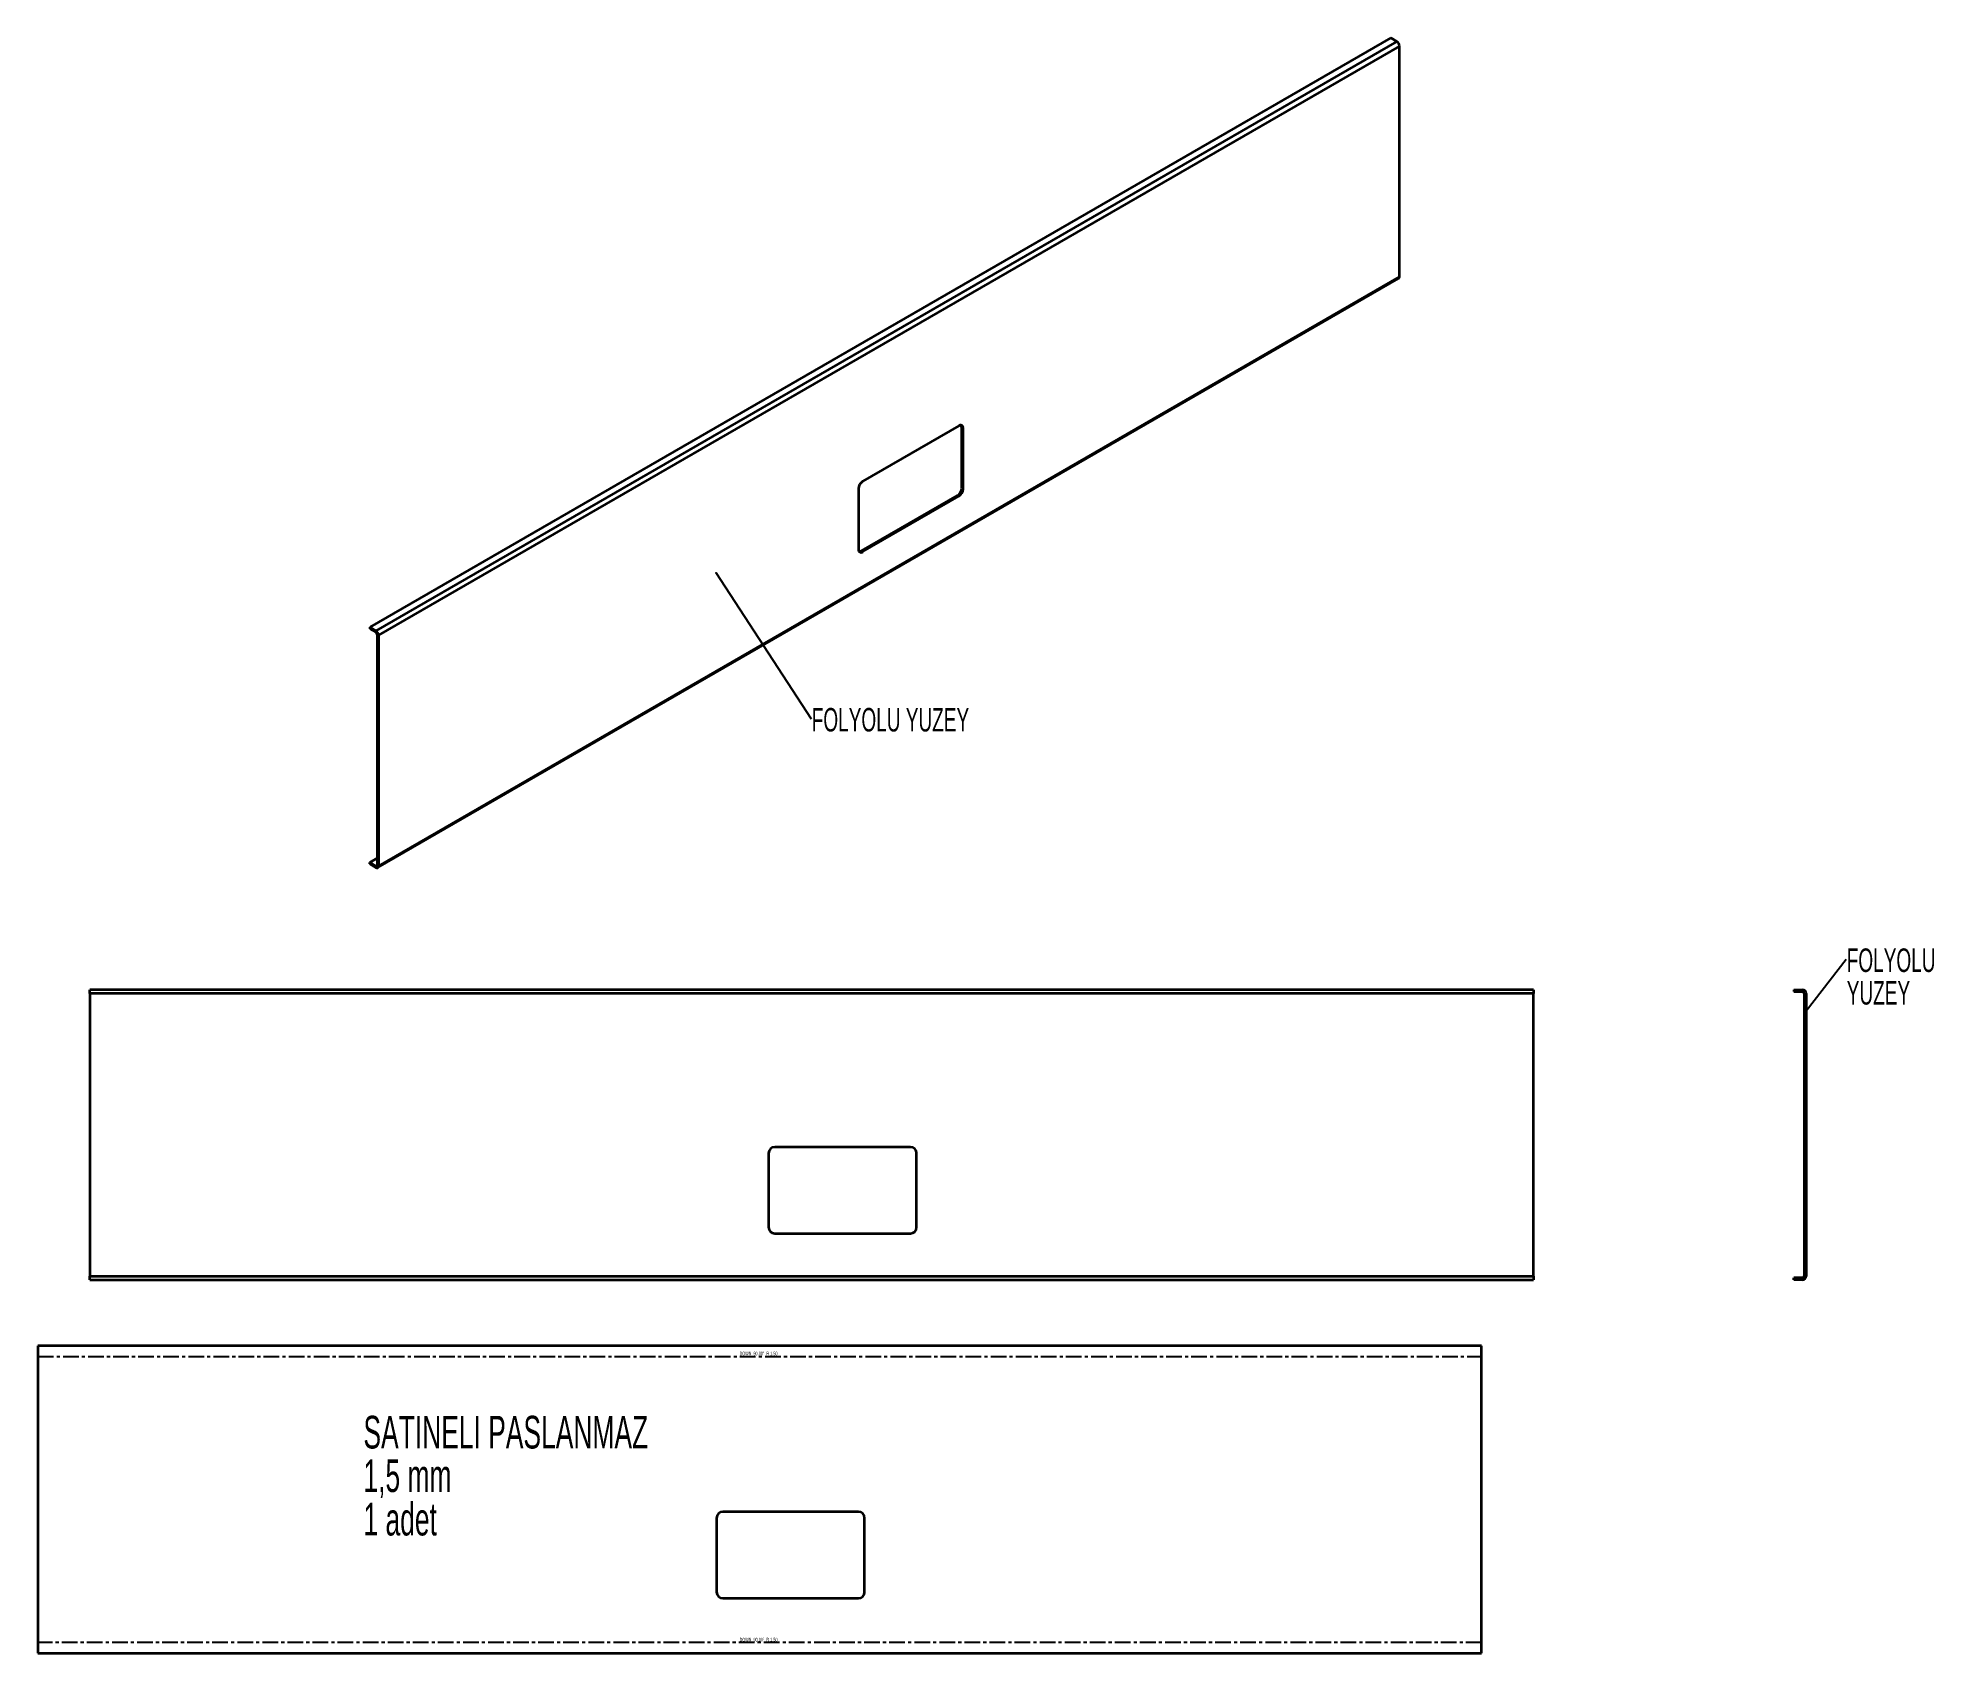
# Model space of a CAD drawing. Header units: millimetres. Extents: x -699 to 838, y -17 to 1292.
import ezdxf

# ---------------------------------------------------------------- set-up
doc = ezdxf.new("R2010")
doc.units = ezdxf.units.MM
doc.linetypes.add('CENTERX2', pattern=[20.32, 12.7, -2.54, 2.54, -2.54])
doc.styles.add('SLDTEXTSTYLE0', font='TXT', dxfattribs={"width": 0.605})
doc.dimstyles.new('SLDDIMSTYLE0', dxfattribs={"dimtxt": 0.18, "dimasz": 3, "dimexe": 0, "dimexo": 0.0625, "dimgap": 0, "dimtad": 0, "dimtih": 1, "dimtoh": 1, "dimdec": 0, "dimrnd": 1e-09, "dimzin": 0, "dimdsep": 46, "dimtxsty": 'Standard', "dimsah": 1, "dimcen": 0.09, "dimadec": 0, "dimazin": 0, "dimtfac": 3, "dimtdec": 0, "dimtofl": 0, "dimtmove": 0, "dimatfit": 3, "dimfxl": 1, "dimfrac": 2, "dimtolj": 1, "dimtzin": 0, "dimarcsym": 0})
doc.dimstyles.new('SLDDIMSTYLE1', dxfattribs={"dimtxt": 0.18, "dimasz": 1, "dimexe": 0, "dimexo": 0.0625, "dimgap": 0, "dimtad": 0, "dimtih": 1, "dimtoh": 1, "dimdec": 0, "dimrnd": 1e-09, "dimzin": 0, "dimdsep": 46, "dimtxsty": 'Standard', "dimblk1": 'DOT', "dimblk2": 'DOT', "dimsah": 1, "dimcen": 0.09, "dimadec": 0, "dimazin": 0, "dimtfac": 1, "dimtdec": 0, "dimtofl": 0, "dimtmove": 0, "dimatfit": 3, "dimldrblk": 'DOT', "dimfxl": 1, "dimfrac": 2, "dimtolj": 1, "dimtzin": 0, "dimarcsym": 0})

# ---------------------------------------------------------------- blocks, each defined once
blk = doc.blocks.new('SW_NOTE_0')
at = {"color": 0, "linetype": 'Continuous', "lineweight": 0, "attachment_point": 1, "style": 'SLDTEXTSTYLE0'}
for s, insert, char_height in [('SATINELI PASLANMAZ', (0, 34.1), 26.458), ('1,5 mm', (0, -1.2), 26.46), ('1 adet', (0, -36.4), 26.46)]:
    blk.add_mtext(s, dxfattribs=dict(at, insert=insert, char_height=char_height))
blk = doc.blocks.new('SW_NOTE_0_1')
at = {"color": 0, "linetype": 'Continuous', "lineweight": 0, "char_height": 19.05, "attachment_point": 1, "style": 'SLDTEXTSTYLE0'}
for s, insert in [('FOLYOLU', (0.5, 8.7)), ('YUZEY', (0.5, -17.7))]:
    blk.add_mtext(s, dxfattribs=dict(at, insert=insert))
blk = doc.blocks.new('SW_NOTE_0_2')
at = {"color": 0, "linetype": 'Continuous', "lineweight": 0, "insert": (0.4, 8.7), "char_height": 19.05, "attachment_point": 1, "style": 'SLDTEXTSTYLE0'}
blk.add_mtext('FOLYOLU YUZEY', dxfattribs=at)
blk = doc.blocks.new('_Dot')
at = {"color": 0, "linetype": 'ByBlock', "lineweight": -2}
blk.add_line((-0.5, 0), (-1, 0), dxfattribs=at)
at = {"color": 0, "linetype": 'ByBlock', "const_width": 0.5}
blk.add_lwpolyline([(-0.25, 0, 1), (0.25, 0, 1)], format="xyb", close=True, dxfattribs=at)

msp = doc.modelspace()

# ---------------------------------------------------------------- linework, layer by layer
at = {"color": 7, "linetype": 'Continuous', "lineweight": 35}
for p, q in [((397.2, 1292.2), (-430.1, 814.7)), ((402.1, 1289.4), (397.2, 1292.2)), ((402.1, 1289.4), (-425.2, 811.8)), ((404.3, 1285.7), (-423.1, 808.1)), ((404.3, 1098.7), (404.3, 1285.7)), ((-423.7, 619.8), (403.6, 1097.4)), ((-423.1, 621.1), (404.3, 1098.7)), ((47.2, 977.9), (-30.6, 933)), ((49.6, 976.5), (50.7, 975.9)), ((49.6, 927.5), (49.6, 976.5)), ((50.7, 926.9), (50.7, 975.9)), ((-34.1, 926.9), (-34.1, 877.9)), ((49.6, 927.5), (50.7, 926.9)), ((-31.7, 876.5), (46.1, 921.4)), ((-30.6, 875.9), (47.2, 920.8)), ((46.1, 921.4), (47.2, 920.8)), ((-31.7, 876.5), (-30.6, 875.9)), ((-430.1, 814.7), (-425.2, 811.8)), ((-430.1, 814.7), (-430.1, 813.4)), ((-430.1, 813.4), (-425.2, 810.6)), ((-425.2, 810.6), (-425.2, 811.8)), ((-424.1, 808.7), (-423.1, 808.1)), ((-424.1, 808.7), (-424.1, 621.7)), ((-423.1, 808.1), (-423.1, 621.1)), ((-430.1, 624), (-424.1, 627.5)), ((-425.2, 621.1), (-430.1, 624)), ((-430.1, 622.8), (-430.1, 624)), ((-425.2, 619.9), (-430.1, 622.8)), ((-424.1, 621.7), (-425.2, 621.1)), ((-425.2, 621.1), (-425.2, 619.9)), ((-424.1, 621.7), (-423.1, 621.1)), ((-657, 517.8), (-657, 520.8)), ((513, 520.8), (-657, 520.8)), ((513, 517.8), (-657, 517.8)), ((-657, 517.8), (-657, 288.8)), ((513, 520.8), (513, 517.8)), ((513, 288.8), (513, 517.8)), ((723.9, 520.8), (723.9, 519.3)), ((723.9, 520.8), (730.9, 520.8)), ((723.9, 519.3), (730.9, 519.3)), ((730.9, 519.3), (730.9, 520.8)), ((732.4, 517.8), (732.4, 288.8)), ((732.4, 517.8), (733.9, 517.8)), ((733.9, 517.8), (733.9, 288.8)), ((-107, 388.3), (-107, 328.3)), ((8, 393.3), (-102, 393.3)), ((13, 328.3), (13, 388.3)), ((-102, 323.3), (8, 323.3)), ((-657, 288.8), (513, 288.8)), ((-657, 285.8), (-657, 288.8)), ((-657, 285.8), (513, 285.8)), ((513, 288.8), (513, 285.8)), ((723.9, 285.8), (723.9, 287.3)), ((730.9, 287.3), (723.9, 287.3)), ((730.9, 285.8), (723.9, 285.8)), ((730.9, 287.3), (730.9, 285.8)), ((732.4, 288.8), (733.9, 288.8)), ((-699.1, 232.2), (-699.1, -16.8)), ((470.9, 232.2), (-699.1, 232.2)), ((470.9, -16.8), (470.9, 232.2)), ((-149.1, 92.7), (-149.1, 32.7)), ((-34.1, 97.7), (-144.1, 97.7)), ((-29.1, 32.7), (-29.1, 92.7)), ((-144.1, 27.7), (-34.1, 27.7)), ((-699.1, -16.8), (470.9, -16.8))]:
    msp.add_line(p, q, dxfattribs=at)
at = {"color": 7, "linetype": 'CENTERX2'}
for p, q in [((-699.1, 223.7), (470.9, 223.7)), ((470.9, -8.3), (-699.1, -8.3))]:
    msp.add_line(p, q, dxfattribs=at)
at = {"color": 7, "linetype": 'Continuous', "lineweight": 35}
for centre, radius, start, end in [((399.7, 1285.5), 4.61, 2.6055, 57.3945), ((402.8, 1098.5), 1.44, 304.0564, 7.2558), ((48.5, 976.2), 2.18, 350.786, 129.2033), ((46.7, 976.6), 2.93, 357.0347, 36.1924), ((-26.5, 926.5), 7.68, 122.6055, 177.3945), ((42, 927.8), 7.68, 302.6055, 357.3945), ((43, 927.2), 7.68, 302.6055, 357.3945), ((-32, 877.5), 2.18, 170.786, 309.2033), ((-33.3, 878.9), 2.93, 263.8104, 302.9622), ((-427.7, 807.9), 4.61, 2.6055, 57.3945), ((-426.4, 808.6), 2.31, 2.6055, 57.3945), ((-424.8, 621.6), 0.655, 230.7967, 9.214), ((-424.4, 620.9), 1.31, 230.7967, 9.214), ((730.9, 517.8), 3, 0, 90), ((730.9, 517.8), 1.5, 0, 90), ((-102, 388.3), 5, 90, 180), ((8, 388.3), 5, 0, 90), ((-102, 328.3), 5, 180, 270), ((8, 328.3), 5, 270, 0), ((730.9, 288.8), 3, 270, 0), ((730.9, 288.8), 1.5, 270, 0), ((-144.1, 92.7), 5, 90, 180), ((-34.1, 92.7), 5, 0, 90), ((-144.1, 32.7), 5, 180, 270), ((-34.1, 32.7), 5, 270, 0)]:
    msp.add_arc(centre, radius, start, end, dxfattribs=at)

# ---------------------------------------------------------------- block references
at = {"color": 7, "linetype": 'Continuous', "lineweight": 0}
for name, p in [('SW_NOTE_0_2', (-72.4, 740.5)), ('SW_NOTE_0_1', (766.3, 545.6)), ('SW_NOTE_0', (-435.3, 141.4))]:
    msp.add_blockref(name, p, dxfattribs=at)

# ---------------------------------------------------------------- texts
at = {"color": 7, "linetype": 'Continuous', "lineweight": 18, "insert": (-115.1, 227.5), "char_height": 3, "attachment_point": 2, "style": 'SLDTEXTSTYLE0'}
msp.add_mtext('DOWN  90.00°  R 1.50', dxfattribs=at)
at = {"color": 7, "linetype": 'Continuous', "lineweight": 0, "insert": (-115.1, -4.4), "char_height": 3, "attachment_point": 2, "style": 'SLDTEXTSTYLE0'}
msp.add_mtext('DOWN  90.00°  R 1.50', dxfattribs=at)

# ---------------------------------------------------------------- leaders
at = {"color": 7, "linetype": 'Continuous', "lineweight": 0}
for points, dimstyle in [([(-149.8, 859), (-72.4, 740.5)], 'SLDDIMSTYLE1'), ([(733.9, 503.7), (766.3, 545.6)], 'SLDDIMSTYLE0')]:
    msp.add_leader(points, dimstyle=dimstyle, dxfattribs=at)

doc.saveas('drawing.dxf')
